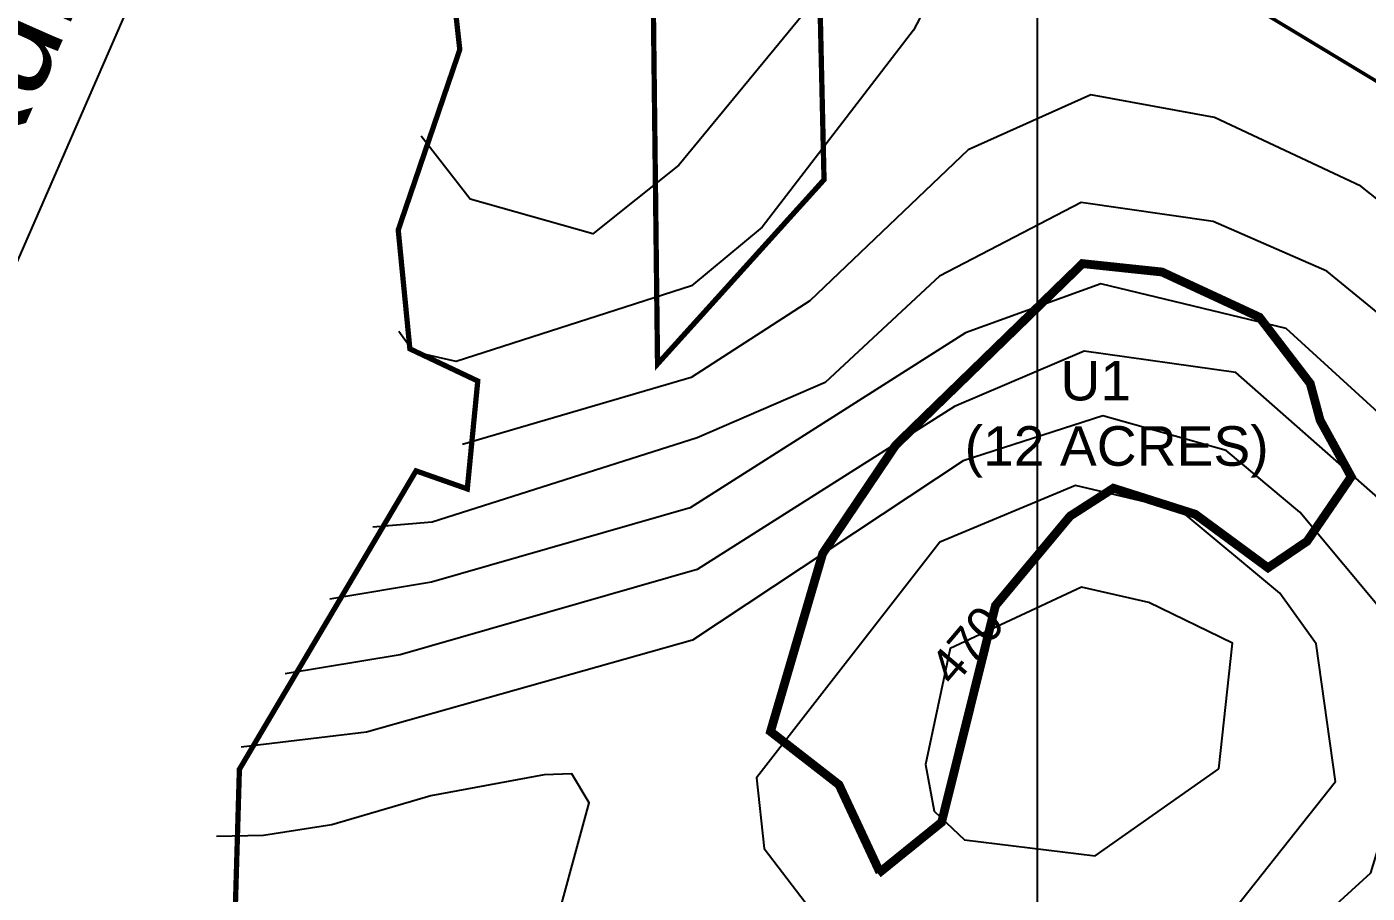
# Model space of a CAD drawing. Header units: metres. Extents: x 218545 to 227455, y 1543467 to 1556082.
# Drawn here: x 219425 to 220188, y 1553028 to 1553521 of the extents above; entities that cross this region are included whole.
import ezdxf

# ---------------------------------------------------------------- set-up
doc = ezdxf.new("R2010")
doc.units = ezdxf.units.M
doc.header["$MEASUREMENT"] = 0
for name, color, linetype in [('10 M CONTOUR', 20, 'Continuous'), ('2 M CONTOUR', 33, 'Continuous'), ('CONTEXT', 200, 'Continuous'), ('GRID', 250, 'Continuous'), ('SATGE-2', 160, 'Continuous'), ('UUL', 90, 'Continuous')]:
    doc.layers.add(name, color=color, linetype=linetype)
doc.layers.add('BO', color=7, linetype='Continuous', lineweight=30)
doc.styles.get("Standard").update_dxf_attribs({"font": 'arial.ttf'})
doc.dimstyles.get("Standard").update_dxf_attribs({"dimtxt": 0.18, "dimasz": 0.18, "dimexe": 0.18, "dimexo": 0.0625, "dimgap": 0.09, "dimtad": 0, "dimtih": 1, "dimtoh": 1, "dimdec": 4, "dimzin": 0, "dimdsep": 46, "dimtxsty": 'Standard', "dimcen": 0.09, "dimadec": 0, "dimazin": 0, "dimtfac": 1, "dimtdec": 4, "dimtofl": 0, "dimtmove": 0, "dimatfit": 3, "dimfxl": 1, "dimtolj": 1, "dimtzin": 0, "dimarcsym": 0})

msp = doc.modelspace()

# ---------------------------------------------------------------- linework, layer by layer
at = {"layer": '10 M CONTOUR'}
for points in [[(220048.37603, 1552780.17054, -1009.86579), (220185.91216, 1552776.2559, -1009.86579), (220240.44769, 1552774.48432, -1009.86579), (220323.57093, 1552791.98756, -1009.86579), (220352.98304, 1552833.03911, -1009.86579), (220340.30748, 1552897.00586, -1009.86579), (220330.88235, 1552985.41283, -1009.86579), (220346.60611, 1553059.41406, -1009.86579), (220377.57166, 1553201.76817, -1009.86579), (220358.82291, 1553243.16852, -1009.86579), (220282.53307, 1553285.3493, -1009.86579), (220164.80669, 1553381.59532, -1009.86579), (220100.27669, 1553409.91032, -1009.86579), (220025.22869, 1553420.65932, -1009.86579), (219944.57669, 1553378.69232, -1009.86579), (219879.54069, 1553318.29032, -1009.86579), (219806.75169, 1553286.78032, -1009.86579), (219655.95383, 1553238.98062, -1009.86579), (219622.36119, 1553236.13564, -1009.86579)], [(220103.50524, 1553098.64333, -999.86579), (220111.26069, 1553170.02132, -999.86579), (220063.71469, 1553193.16632, -999.86579), (220025.35569, 1553202.01532, -999.86579), (219950.66069, 1553166.99832, -999.86579), (219936.64669, 1553101.14332, -999.86579), (219941.52169, 1553074.56932, -999.86579), (219958.71169, 1553058.25932, -999.86579), (220033.06169, 1553049.19732, -999.86579), (220103.50524, 1553098.64333, -999.86579)]]:
    msp.add_polyline3d(points, dxfattribs=at)
at = {"layer": '2 M CONTOUR'}
for points in [[(219993.14267, 1553951.86563, -1013.86579), (219991.88469, 1553892.96532, -1013.86579), (219962.72869, 1553767.27132, -1013.86579), (219964.51005, 1553752.90032, -1013.86579), (219981.38369, 1553616.77332, -1013.86579), (219929.74101, 1553518.57916, -1013.86579), (219843.65969, 1553406.57632, -1013.86579), (219803.46169, 1553373.25232, -1013.86579), (219669.74969, 1553330.30432, -1013.86579), (219645.49769, 1553335.82632, -1013.86579), (219636.98738, 1553347.22317, -1013.86579)], [(219967.08505, 1553893.54135, -1015.86579), (219967.21369, 1553858.20832, -1015.86579), (219936.02757, 1553752.90032, -1015.86579), (219935.21969, 1553750.17232, -1015.86579), (219929.52869, 1553624.61832, -1015.86579), (219887.00469, 1553551.96732, -1015.86579), (219796.24169, 1553441.87232, -1015.86579), (219747.31265, 1553402.84246, -1015.86579), (219677.62834, 1553422.53735, -1015.86579), (219649.81054, 1553458.35737, -1015.86579)], [(220269.60292, 1553362.28873, -1011.86579), (220184.14669, 1553429.88232, -1011.86579), (220101.00769, 1553468.90932, -1011.86579), (220030.70011, 1553481.94629, -1011.86579), (219960.96008, 1553450.54171, -1011.86579), (219870.72869, 1553364.65232, -1011.86579), (219803.41269, 1553321.05732, -1011.86579), (219673.26177, 1553283.01985, -1011.86579)], [(220053.94817, 1552822.09831, -1007.86579), (220137.8657, 1552818.84482, -1469.86579), (220210.04361, 1552830.21747, -1007.86579), (220256.6706, 1552875.0241, -1007.86579), (220277.43469, 1552962.16132, -1007.86579), (220317.28569, 1553172.86832, -1007.86579), (220298.90669, 1553205.50232, -1007.86579), (220141.66769, 1553348.97632, -1007.86579), (220036.24569, 1553374.33832, -1007.86579), (219959.31869, 1553346.47332, -1007.86579), (219802.70169, 1553247.12232, -1007.86579), (219655.56259, 1553204.70957, -1007.86579), (219597.73415, 1553195.05111, -1007.86579)], [(219880.59446, 1552896.76044, -1005.86579), (219952.764, 1552883.91981, -1005.86579), (220035.44775, 1552871.19414, -1005.86579), (220110.71969, 1552885.29932, -1005.86579), (220165.52269, 1552927.34532, -1005.86579), (220229.79369, 1553014.20532, -1005.86579), (220265.24669, 1553090.09132, -1005.86579), (220260.89569, 1553162.61432, -1005.86579), (220194.06169, 1553252.73332, -1005.86579), (220113.04369, 1553324.04532, -1005.86579), (220026.91269, 1553336.17732, -1005.86579), (219953.11169, 1553304.69232, -1005.86579), (219806.65369, 1553211.91732, -1005.86579), (219637.885, 1553163.45078, -1005.86579), (219572.3371, 1553152.68199, -1005.86579)], [(219791.9477, 1552926.90564, -1003.86579), (219807.19683, 1552937.55659, -1003.86579), (219867.92569, 1552940.23399, -1003.86579), (220039.34669, 1552920.70432, -1003.86579), (220077.22269, 1552936.77632, -1003.86579), (220189.91869, 1553039.52632, -1003.86579), (220215.77469, 1553124.94232, -1003.86579), (220200.17269, 1553184.00832, -1003.86579), (220149.50469, 1553244.55732, -1003.86579), (220107.63369, 1553279.57232, -1003.86579), (220037.47369, 1553299.28532, -1003.86579), (219958.08869, 1553273.68232, -1003.86579), (219804.06873, 1553171.73958, -1003.86579), (219618.69932, 1553119.46568, -1003.86579), (219547.34596, 1553110.99003, -1003.86579)], [(220169.80269, 1553091.40032, -1001.86579), (220158.86269, 1553169.74732, -1001.86579), (220138.07669, 1553198.48232, -1001.86579), (220081.39669, 1553245.73732, -1001.86579), (220021.82569, 1553259.67032, -1001.86579), (219944.67169, 1553227.48732, -1001.86579), (219840.57869, 1553093.49532, -1001.86579), (219844.92769, 1553053.38732, -1001.86579), (219876.13069, 1553012.37532, -1001.86579), (219999.43169, 1552982.57332, -1001.86579), (220041.97569, 1552984.59332, -1001.86579), (220109.16869, 1553014.83932, -1001.86579), (220169.80269, 1553091.40032, -1001.86579)], [(219702.13818, 1552957.44625, -1001.86579), (219722.38869, 1552995.05732, -1001.86579), (219745.30969, 1553079.23632, -1001.86579), (219735.41069, 1553095.69632, -1001.86579), (219719.72769, 1553095.30632, -1001.86579), (219655.18469, 1553083.33832, -1001.86579), (219598.90036, 1553066.72414, -1001.86579), (219560.1533, 1553060.63964, -1001.86579), (219533.33019, 1553060.12453, -1001.86579)]]:
    msp.add_polyline3d(points, dxfattribs=at)
at = {"layer": 'BO', "ltscale": 100, "const_width": 3, "elevation": -1469.86579}
for points in [[(219781.49994, 1553559.03372), (219784.20346, 1553328.82147), (219878.8957, 1553433.61289), (219874.29879, 1553634.74974)], [(219543.8464, 1553011.90458), (219546.38339, 1553098.33439), (219646.8517, 1553268.05755), (219675.99966, 1553257.80179), (219681.95586, 1553319.15071), (219643.33992, 1553337.44247), (219636.72143, 1553405.04557), (219671.7325, 1553507.57798), (219668.16476, 1553539.68762)]]:
    msp.add_lwpolyline(points, dxfattribs=at)
at = {"layer": 'GRID', "linetype": 'Continuous'}
msp.add_line((220000.13969, 1555700.13632, -1469.86579), (220000.13969, 1546700.13632, -1469.86579), dxfattribs=at)
at = {"layer": 'SATGE-2', "color": 0, "const_width": 2, "elevation": -1469.86579}
msp.add_lwpolyline([(220827.78942, 1553106.50221), (219907.17462, 1553662.18717)], dxfattribs=at)
at = {"layer": 'SATGE-2', "lineweight": 40, "elevation": -1469.86579}
for points in [[(219781.49994, 1553559.03372), (219784.20346, 1553328.82147), (219878.8957, 1553433.61289), (219874.29879, 1553634.74974)], [(219543.8464, 1553011.90458), (219546.38339, 1553098.33439), (219646.8517, 1553268.05755), (219675.99966, 1553257.80179), (219681.95586, 1553319.15071), (219643.33992, 1553337.44247), (219636.72143, 1553405.04557), (219671.7325, 1553507.57798), (219668.16476, 1553539.68762)]]:
    msp.add_lwpolyline(points, dxfattribs=at)
at = {"layer": 'UUL', "const_width": 5, "elevation": -1469.86579}
msp.add_lwpolyline([(219909.53978, 1553038.96517), (219945.76434, 1553068.23659), (219976.41338, 1553191.4923), (220018.86511, 1553242.3469), (220043.49924, 1553258.19311), (220090.05059, 1553243.38864), (220131.40209, 1553212.93757), (220153.61479, 1553228.00226), (220178.72618, 1553264.73334), (220161.05413, 1553296.84393), (220155.43231, 1553317.71545), (220126.51662, 1553355.44557), (220071.09892, 1553381.13331), (220025.92651, 1553385.90338), (219919.59478, 1553282.59335), (219878.13157, 1553221.05722), (219848.46138, 1553119.85081), (219887.4171, 1553089.56839), (219910.63252, 1553039.84816)], dxfattribs=at)

# ---------------------------------------------------------------- texts
at = {"linetype": 'Continuous'}
msp.add_text('Peddaballe to N.P.Kunta Road', height=60, rotation=66.14331872, dxfattribs=at).set_placement((219124.06989, 1552785.31307, -1469.86579))
at = {"layer": 'CONTEXT', "linetype": 'Continuous'}
msp.add_text('470', height=20, rotation=49.56398407, dxfattribs=at).set_placement((219952.54105, 1553144.81356, -999.86579))
at = {"layer": 'UUL'}
for s, p in [('U1', (220013.38211, 1553308.11366, -1927.86579)), ('(12 ACRES)', (219958.87804, 1553270.95283, -1927.86579))]:
    msp.add_text(s, height=22.5, dxfattribs=at).set_placement(p)

# ---------------------------------------------------------------- leaders
at = {"linetype": 'Continuous'}
msp.add_leader([(219606.67413, 1553814.9849, -1469.86579), (219148.54327, 1552765.46668, -1469.86579)], dimstyle='Standard', override={"dimasz": 60, "dimgap": 0.09, "dimtad": 0}, dxfattribs=at)

doc.saveas('drawing.dxf')
